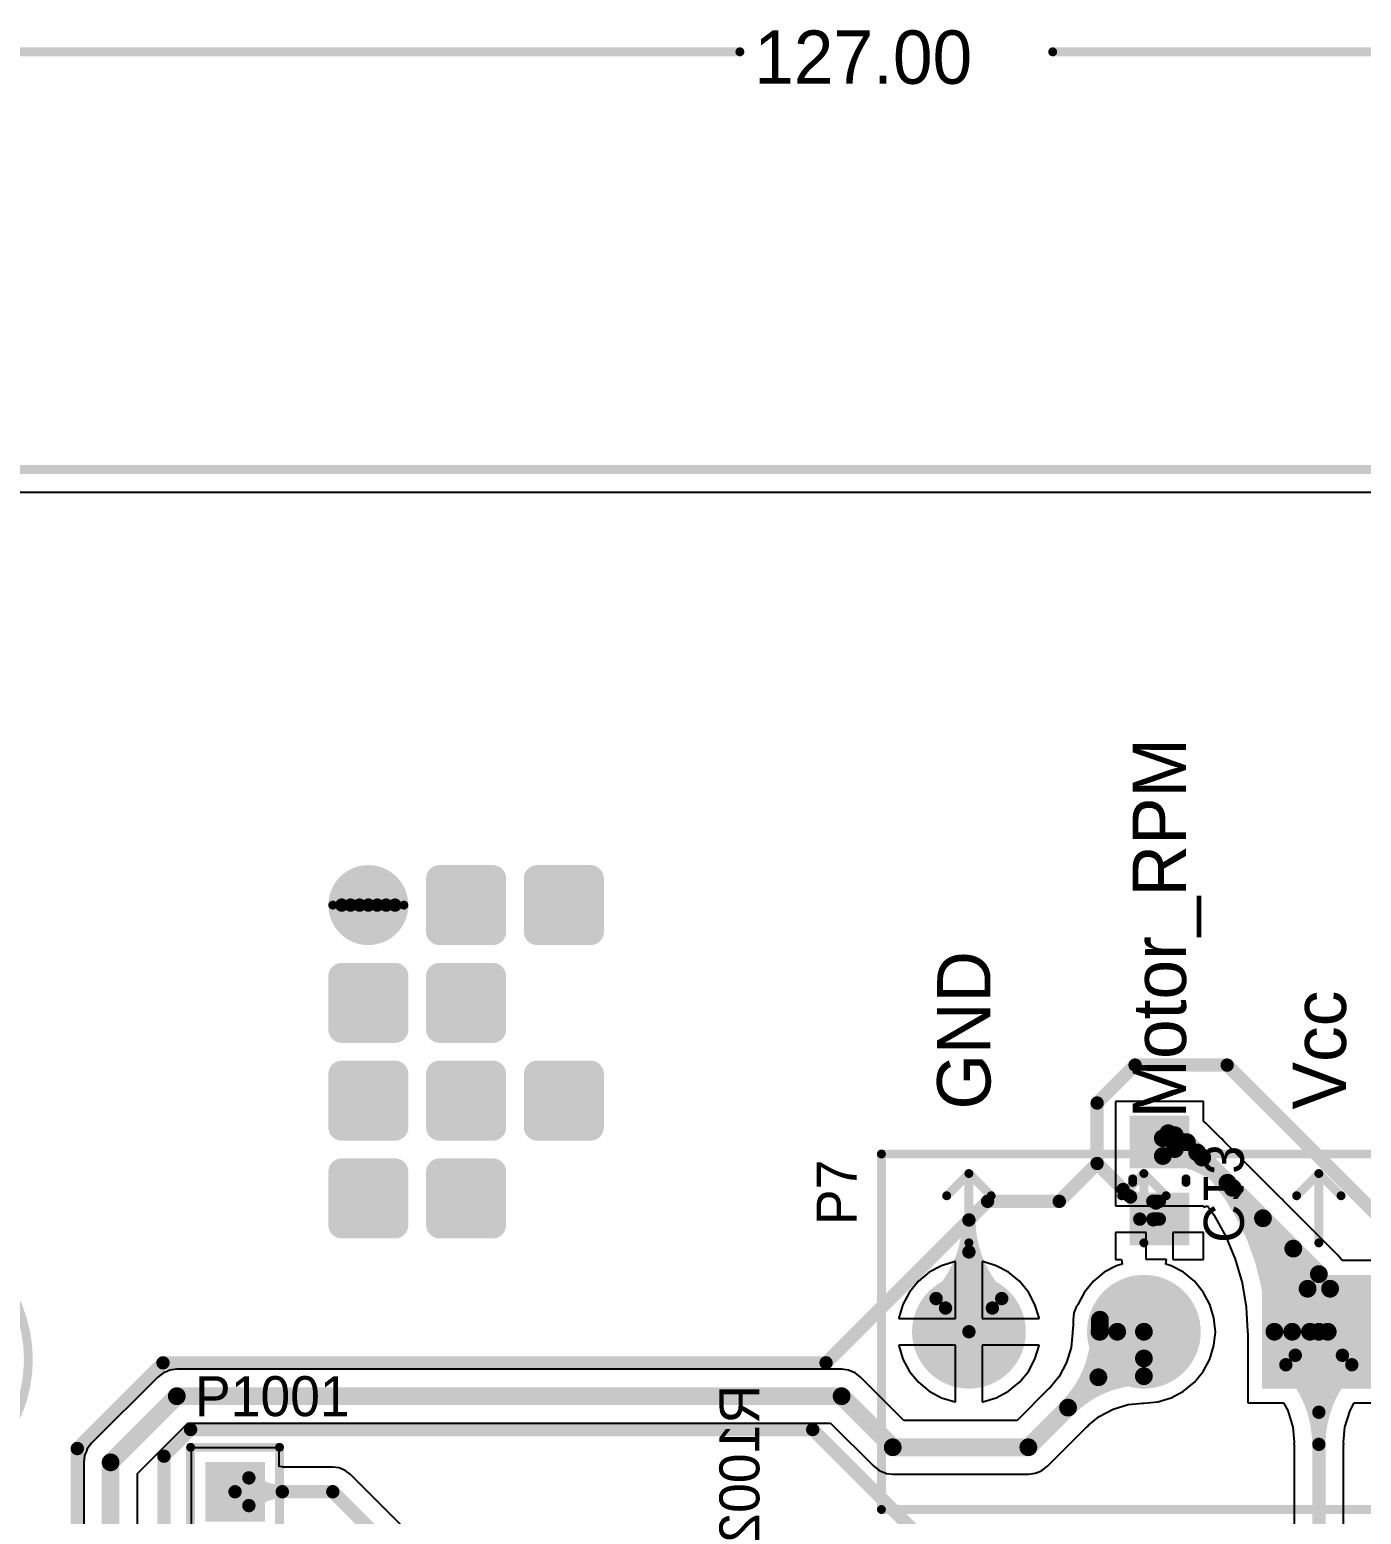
# Model space of a CAD drawing. Extents: x 41 to 201, y 4 to 127.
# Drawn here: x 94.21 to 132.26, y 84.44 to 126.87 of the extents above; entities that cross this region are included whole.
import ezdxf

# ---------------------------------------------------------------- set-up
doc = ezdxf.new("R2010")
doc.units = 0
doc.layers.get('0').update_dxf_attribs({"linetype": 'CONTINUOUS'})
for name, color, linetype in [('BOTTOMLAYER', 5, 'CONTINUOUS'), ('BOTTOMOVERLAY', 54, 'CONTINUOUS'), ('BOTTOMPASTE', 16, 'CONTINUOUS'), ('BOTTOMSOLDER', 6, 'CONTINUOUS'), ('MULTILAYER', 9, 'CONTINUOUS'), ('TOPLAYER', 1, 'CONTINUOUS'), ('TOPOVERLAY', 2, 'CONTINUOUS'), ('TOPSOLDER', 216, 'CONTINUOUS')]:
    doc.layers.add(name, color=color, linetype=linetype)

# ---------------------------------------------------------------- blocks, each defined once
blk = doc.blocks.new('CP3_5___8_0___5')
at = {"layer": 'BOTTOMLAYER', "const_width": 0.762}
blk.add_lwpolyline([(-3.881, 0, 1), (-3.119, 0, 1)], format="xyb", close=True, dxfattribs=at)
at = {"layer": 'BOTTOMLAYER'}
blk.add_solid([(0.762, 0.762), (-0.762, 0.762), (0.762, -0.762), (-0.762, -0.762)], dxfattribs=at)
at = {"layer": 'BOTTOMSOLDER', "const_width": 0.864}
blk.add_lwpolyline([(-3.932, 0, 1), (-3.068, 0, 1)], format="xyb", close=True, dxfattribs=at)
at = {"layer": 'BOTTOMSOLDER'}
blk.add_solid([(0.864, 0.864), (-0.864, 0.864), (0.864, -0.864), (-0.864, -0.864)], dxfattribs=at)
at = {"layer": 'MULTILAYER', "const_width": 0.762}
blk.add_lwpolyline([(-3.881, 0, 1), (-3.119, 0, 1)], format="xyb", close=True, dxfattribs=at)
at = {"layer": 'MULTILAYER'}
blk.add_solid([(0.762, 0.762), (-0.762, 0.762), (0.762, -0.762), (-0.762, -0.762)], dxfattribs=at)
at = {"layer": 'TOPLAYER', "const_width": 0.762}
blk.add_lwpolyline([(-3.881, 0, 1), (-3.119, 0, 1)], format="xyb", close=True, dxfattribs=at)
at = {"layer": 'TOPLAYER'}
blk.add_solid([(0.762, 0.762), (-0.762, 0.762), (0.762, -0.762), (-0.762, -0.762)], dxfattribs=at)
at = {"layer": 'TOPOVERLAY'}
for p, q in [((-4.953, 2.286), (-5.334, 1.905)), ((-4.953, -2.286), (-4.953, 2.286)), ((-5.334, 1.905), (-5.334, 1.651)), ((-5.334, 1.651), (-5.588, 1.397)), ((-5.588, 1.397), (-5.588, 0.889)), ((-5.588, 0.889), (-5.715, 0.762)), ((-5.715, 0.762), (-5.715, -0.635)), ((-5.715, -0.635), (-5.588, -0.762)), ((-5.588, -0.762), (-5.588, -1.143)), ((-5.588, -1.143), (-5.461, -1.27)), ((-5.461, -1.27), (-5.461, -1.524)), ((-5.461, -1.524), (-5.334, -1.651)), ((-5.334, -1.651), (-5.334, -1.778)), ((-5.334, -1.778), (-5.207, -1.905)), ((-5.207, -1.905), (-5.207, -2.032)), ((-5.207, -2.032), (-4.953, -2.286))]:
    blk.add_line(p, q, dxfattribs=at)
for points, const_width in [([(2.25, 0, 1), (-5.75, 0, 1)], 0.254), ([(-4.988, 2.413, 1), (-4.861, 2.413, 1)], 0.127), ([(-5.813, 0, 1), (-5.686, 0, 1)], 0.127), ([(2.187, 0, 1), (2.314, 0, 1)], 0.127), ([(-4.988, -2.413, 1), (-4.861, -2.413, 1)], 0.127)]:
    blk.add_lwpolyline(points, format="xyb", close=True, dxfattribs=dict(at, const_width=const_width))
at = {"layer": 'TOPOVERLAY', "const_width": 0.254}
blk.add_lwpolyline([(-4.925, 2.413), (-4.925, -2.413)], dxfattribs=at)
at = {"layer": 'TOPSOLDER', "const_width": 0.864}
blk.add_lwpolyline([(-3.932, 0, 1), (-3.068, 0, 1)], format="xyb", close=True, dxfattribs=at)
at = {"layer": 'TOPSOLDER'}
blk.add_solid([(0.864, 0.864), (-0.864, 0.864), (0.864, -0.864), (-0.864, -0.864)], dxfattribs=at)
at = {"layer": 'TOPOVERLAY'}
for s, p in [('+', (0.508, -1.016)), ('-', (-3.048, -1.016))]:
    blk.add_text(s, height=1.5, rotation=180, dxfattribs=at).set_placement(p)
blk = doc.blocks.new('HDR1X5_9')
at = {"layer": 'BOTTOMLAYER', "const_width": 0.75}
for points in [[(2.165, 0, 1), (2.915, 0, 1)], [(4.705, 0, 1), (5.455, 0, 1)], [(7.245, 0, 1), (7.995, 0, 1)], [(9.785, 0, 1), (10.535, 0, 1)]]:
    blk.add_lwpolyline(points, format="xyb", close=True, dxfattribs=at)
at = {"layer": 'BOTTOMLAYER'}
blk.add_solid([(-0.75, -0.75), (0.75, -0.75), (-0.75, 0.75), (0.75, 0.75)], dxfattribs=at)
at = {"layer": 'BOTTOMSOLDER', "const_width": 0.852}
for points in [[(2.114, 0, 1), (2.966, 0, 1)], [(4.654, 0, 1), (5.506, 0, 1)], [(7.194, 0, 1), (8.046, 0, 1)], [(9.734, 0, 1), (10.586, 0, 1)]]:
    blk.add_lwpolyline(points, format="xyb", close=True, dxfattribs=at)
at = {"layer": 'BOTTOMSOLDER'}
blk.add_solid([(-0.852, -0.852), (0.852, -0.852), (-0.852, 0.852), (0.852, 0.852)], dxfattribs=at)
at = {"layer": 'MULTILAYER', "const_width": 0.75}
for points in [[(2.165, 0, 1), (2.915, 0, 1)], [(4.705, 0, 1), (5.455, 0, 1)], [(7.245, 0, 1), (7.995, 0, 1)], [(9.785, 0, 1), (10.535, 0, 1)]]:
    blk.add_lwpolyline(points, format="xyb", close=True, dxfattribs=at)
at = {"layer": 'MULTILAYER'}
blk.add_solid([(-0.75, -0.75), (0.75, -0.75), (-0.75, 0.75), (0.75, 0.75)], dxfattribs=at)
at = {"layer": 'TOPLAYER', "const_width": 0.75}
for points in [[(2.165, 0, 1), (2.915, 0, 1)], [(4.705, 0, 1), (5.455, 0, 1)], [(7.245, 0, 1), (7.995, 0, 1)], [(9.785, 0, 1), (10.535, 0, 1)]]:
    blk.add_lwpolyline(points, format="xyb", close=True, dxfattribs=at)
at = {"layer": 'TOPLAYER'}
blk.add_solid([(-0.75, -0.75), (0.75, -0.75), (-0.75, 0.75), (0.75, 0.75)], dxfattribs=at)
at = {"layer": 'TOPOVERLAY', "const_width": 0.254}
for points in [[(11.43, 1.27), (-1.27, 1.27)], [(-1.27, -1.27), (-1.27, 1.27)], [(1.27, -1.27), (1.27, 1.27)], [(11.43, -1.27), (11.43, 1.27)], [(11.43, -1.27), (-1.27, -1.27)]]:
    blk.add_lwpolyline(points, dxfattribs=at)
at = {"layer": 'TOPOVERLAY', "const_width": 0.127}
for points in [[(-1.333, 1.27, 1), (-1.206, 1.27, 1)], [(-1.333, 1.27, 1), (-1.206, 1.27, 1)], [(1.206, 1.27, 1), (1.333, 1.27, 1)], [(11.367, 1.27, 1), (11.493, 1.27, 1)], [(11.367, 1.27, 1), (11.493, 1.27, 1)], [(-1.333, -1.27, 1), (-1.206, -1.27, 1)], [(-1.333, -1.27, 1), (-1.206, -1.27, 1)], [(1.206, -1.27, 1), (1.333, -1.27, 1)], [(11.367, -1.27, 1), (11.493, -1.27, 1)], [(11.367, -1.27, 1), (11.493, -1.27, 1)]]:
    blk.add_lwpolyline(points, format="xyb", close=True, dxfattribs=at)
at = {"layer": 'TOPSOLDER', "const_width": 0.852}
for points in [[(2.114, 0, 1), (2.966, 0, 1)], [(4.654, 0, 1), (5.506, 0, 1)], [(7.194, 0, 1), (8.046, 0, 1)], [(9.734, 0, 1), (10.586, 0, 1)]]:
    blk.add_lwpolyline(points, format="xyb", close=True, dxfattribs=at)
at = {"layer": 'TOPSOLDER'}
blk.add_solid([(-0.852, -0.852), (0.852, -0.852), (-0.852, 0.852), (0.852, 0.852)], dxfattribs=at)
blk = doc.blocks.new('0805C_B_43')
at = {"layer": 'BOTTOMLAYER'}
for points in [[(-0.45, -0.75), (-0.45, 0.75), (-1.75, -0.75), (-1.75, 0.75)], [(1.75, -0.75), (1.75, 0.75), (0.45, -0.75), (0.45, 0.75)]]:
    blk.add_solid(points, dxfattribs=at)
at = {"layer": 'BOTTOMOVERLAY', "const_width": 0.254}
for points in [[(-0.051, 0.762), (0.051, 0.762)], [(-0.051, -0.762), (0.051, -0.762)]]:
    blk.add_lwpolyline(points, dxfattribs=at)
at = {"layer": 'BOTTOMOVERLAY', "const_width": 0.127}
for points in [[(-0.114, 0.762, 1), (0.013, 0.762, 1)], [(-0.013, 0.762, 1), (0.114, 0.762, 1)], [(-0.114, -0.762, 1), (0.013, -0.762, 1)], [(-0.013, -0.762, 1), (0.114, -0.762, 1)]]:
    blk.add_lwpolyline(points, format="xyb", close=True, dxfattribs=at)
at = {"layer": 'BOTTOMPASTE'}
for points in [[(-0.45, -0.75), (-0.45, 0.75), (-1.75, -0.75), (-1.75, 0.75)], [(1.75, -0.75), (1.75, 0.75), (0.45, -0.75), (0.45, 0.75)]]:
    blk.add_solid(points, dxfattribs=at)
at = {"layer": 'BOTTOMSOLDER'}
for points in [[(-0.348, -0.852), (-0.348, 0.852), (-1.852, -0.852), (-1.852, 0.852)], [(1.852, -0.852), (1.852, 0.852), (0.348, -0.852), (0.348, 0.852)]]:
    blk.add_solid(points, dxfattribs=at)
blk = doc.blocks.new('KRE_3_67')
at = {"layer": 'BOTTOMLAYER', "const_width": 1.524}
for points in [[(4.238, 0, 1), (5.762, 0, 1)], [(9.238, 0, 1), (10.762, 0, 1)]]:
    blk.add_lwpolyline(points, format="xyb", close=True, dxfattribs=at)
at = {"layer": 'BOTTOMLAYER'}
blk.add_solid([(-1.524, -1.524), (1.524, -1.524), (-1.524, 1.524), (1.524, 1.524)], dxfattribs=at)
at = {"layer": 'BOTTOMSOLDER', "const_width": 1.626}
for points in [[(4.187, 0, 1), (5.813, 0, 1)], [(9.187, 0, 1), (10.813, 0, 1)]]:
    blk.add_lwpolyline(points, format="xyb", close=True, dxfattribs=at)
at = {"layer": 'BOTTOMSOLDER'}
blk.add_solid([(-1.626, -1.626), (1.626, -1.626), (-1.626, 1.626), (1.626, 1.626)], dxfattribs=at)
at = {"layer": 'MULTILAYER', "const_width": 1.524}
for points in [[(4.238, 0, 1), (5.762, 0, 1)], [(9.238, 0, 1), (10.762, 0, 1)]]:
    blk.add_lwpolyline(points, format="xyb", close=True, dxfattribs=at)
at = {"layer": 'MULTILAYER'}
blk.add_solid([(-1.524, -1.524), (1.524, -1.524), (-1.524, 1.524), (1.524, 1.524)], dxfattribs=at)
at = {"layer": 'TOPLAYER', "const_width": 1.524}
for points in [[(4.238, 0, 1), (5.762, 0, 1)], [(9.238, 0, 1), (10.762, 0, 1)]]:
    blk.add_lwpolyline(points, format="xyb", close=True, dxfattribs=at)
at = {"layer": 'TOPLAYER'}
blk.add_solid([(-1.524, -1.524), (1.524, -1.524), (-1.524, 1.524), (1.524, 1.524)], dxfattribs=at)
at = {"layer": 'TOPOVERLAY', "const_width": 0.254}
for points in [[(-2.54, 5.08), (-2.54, -5.08)], [(12.5, 5.08), (-2.54, 5.08)], [(12.5, 5.08), (12.5, -5.08)], [(0, -2.54), (0, -4.521)], [(5, -2.54), (5, -4.521)], [(10, -2.54), (10, -4.521)], [(0, -4.521), (-0.635, -3.886)], [(0.635, -3.886), (0, -4.521)], [(5, -4.521), (4.365, -3.886)], [(5.635, -3.886), (5, -4.521)], [(10, -4.521), (9.365, -3.886)], [(10.635, -3.886), (10, -4.521)], [(12.5, -5.08), (-2.54, -5.08)]]:
    blk.add_lwpolyline(points, dxfattribs=at)
at = {"layer": 'TOPOVERLAY', "const_width": 0.127}
for points in [[(-2.603, 5.08, 1), (-2.477, 5.08, 1)], [(-2.603, 5.08, 1), (-2.477, 5.08, 1)], [(12.437, 5.08, 1), (12.564, 5.08, 1)], [(12.437, 5.08, 1), (12.564, 5.08, 1)], [(-0.064, -2.54, 1), (0.064, -2.54, 1)], [(4.937, -2.54, 1), (5.064, -2.54, 1)], [(9.937, -2.54, 1), (10.064, -2.54, 1)], [(-0.699, -3.886, 1), (-0.572, -3.886, 1)], [(0.572, -3.886, 1), (0.699, -3.886, 1)], [(4.302, -3.886, 1), (4.429, -3.886, 1)], [(5.572, -3.886, 1), (5.699, -3.886, 1)], [(9.302, -3.886, 1), (9.429, -3.886, 1)], [(10.572, -3.886, 1), (10.699, -3.886, 1)], [(-0.064, -4.521, 1), (0.064, -4.521, 1)], [(-0.064, -4.521, 1), (0.064, -4.521, 1)], [(-0.064, -4.521, 1), (0.064, -4.521, 1)], [(4.937, -4.521, 1), (5.064, -4.521, 1)], [(4.937, -4.521, 1), (5.064, -4.521, 1)], [(4.937, -4.521, 1), (5.064, -4.521, 1)], [(9.937, -4.521, 1), (10.064, -4.521, 1)], [(9.937, -4.521, 1), (10.064, -4.521, 1)], [(9.937, -4.521, 1), (10.064, -4.521, 1)], [(-2.603, -5.08, 1), (-2.477, -5.08, 1)], [(-2.603, -5.08, 1), (-2.477, -5.08, 1)], [(12.437, -5.08, 1), (12.564, -5.08, 1)], [(12.437, -5.08, 1), (12.564, -5.08, 1)]]:
    blk.add_lwpolyline(points, format="xyb", close=True, dxfattribs=at)
at = {"layer": 'TOPSOLDER', "const_width": 1.626}
for points in [[(4.187, 0, 1), (5.813, 0, 1)], [(9.187, 0, 1), (10.813, 0, 1)]]:
    blk.add_lwpolyline(points, format="xyb", close=True, dxfattribs=at)
at = {"layer": 'TOPSOLDER'}
blk.add_solid([(-1.626, -1.626), (1.626, -1.626), (-1.626, 1.626), (1.626, 1.626)], dxfattribs=at)
blk = doc.blocks.new('IFSC_SILK_72')
at = {"layer": 'TOPOVERLAY'}
for points, const_width in [([(1.016, 0, 1), (-1.016, 0, 1)], 0.254), ([(0.762, 0, 1), (-0.762, 0, 1)], 0.381), ([(1.8415, 0.762, 1), (2.2225, 0.762, 1)], 0.381), ([(1.8415, 0.762, 1), (2.2225, 0.762, 1)], 0.381), ([(3.3655, 0.762, 1), (3.7465, 0.762, 1)], 0.381), ([(3.3655, 0.762, 1), (3.7465, 0.762, 1)], 0.381), ([(4.6355, 0.762, 1), (5.0165, 0.762, 1)], 0.381), ([(4.6355, 0.762, 1), (5.0165, 0.762, 1)], 0.381), ([(6.1595, 0.762, 1), (6.5405, 0.762, 1)], 0.381), ([(6.1595, 0.762, 1), (6.5405, 0.762, 1)], 0.381), ([(0.508, 0, 1), (-0.508, 0, 1)], 0.381), ([(0.254, 0, 1), (-0.254, 0, 1)], 0.381), ([(1.8415, 0.254, 1), (2.2225, 0.254, 1)], 0.381), ([(3.3655, 0.254, 1), (3.7465, 0.254, 1)], 0.381), ([(4.6355, 0.254, 1), (5.0165, 0.254, 1)], 0.381), ([(6.1595, 0.254, 1), (6.5405, 0.254, 1)], 0.381), ([(-1.0795, 0, 1), (-0.9525, 0, 1)], 0.127), ([(-0.85725, 0, 1), (-0.66675, 0, 1)], 0.1905), ([(-0.60325, 0, 1), (-0.41275, 0, 1)], 0.1905), ([(0, 0, 1), (-0.254, 0, 1)], 0.381), ([(-0.34925, 0, 1), (-0.15875, 0, 1)], 0.1905), ([(-0.34925, 0, 1), (-0.15875, 0, 1)], 0.1905), ([(-0.09525, 0, 1), (0.09525, 0, 1)], 0.1905), ([(0.15875, 0, 1), (0.34925, 0, 1)], 0.1905), ([(0.41275, 0, 1), (0.60325, 0, 1)], 0.1905), ([(0.66675, 0, 1), (0.85725, 0, 1)], 0.1905), ([(0.9525, 0, 1), (1.0795, 0, 1)], 0.127), ([(1.8415, -0.254, 1), (2.2225, -0.254, 1)], 0.381), ([(3.3655, -0.254, 1), (3.7465, -0.254, 1)], 0.381), ([(4.6355, -0.254, 1), (5.0165, -0.254, 1)], 0.381), ([(6.1595, -0.254, 1), (6.5405, -0.254, 1)], 0.381), ([(1.8415, -0.762, 1), (2.2225, -0.762, 1)], 0.381), ([(1.8415, -0.762, 1), (2.2225, -0.762, 1)], 0.381), ([(3.3655, -0.762, 1), (3.7465, -0.762, 1)], 0.381), ([(3.3655, -0.762, 1), (3.7465, -0.762, 1)], 0.381), ([(4.6355, -0.762, 1), (5.0165, -0.762, 1)], 0.381), ([(4.6355, -0.762, 1), (5.0165, -0.762, 1)], 0.381), ([(6.1595, -0.762, 1), (6.5405, -0.762, 1)], 0.381), ([(6.1595, -0.762, 1), (6.5405, -0.762, 1)], 0.381), ([(-0.9525, -2.032, 1), (-0.5715, -2.032, 1)], 0.381), ([(-0.9525, -2.032, 1), (-0.5715, -2.032, 1)], 0.381), ([(0.5715, -2.032, 1), (0.9525, -2.032, 1)], 0.381), ([(0.5715, -2.032, 1), (0.9525, -2.032, 1)], 0.381), ([(1.8415, -2.032, 1), (2.2225, -2.032, 1)], 0.381), ([(1.8415, -2.032, 1), (2.2225, -2.032, 1)], 0.381), ([(3.3655, -2.032, 1), (3.7465, -2.032, 1)], 0.381), ([(3.3655, -2.032, 1), (3.7465, -2.032, 1)], 0.381), ([(-0.9525, -2.54, 1), (-0.5715, -2.54, 1)], 0.381), ([(0.5715, -2.54, 1), (0.9525, -2.54, 1)], 0.381), ([(1.8415, -2.54, 1), (2.2225, -2.54, 1)], 0.381), ([(3.3655, -2.54, 1), (3.7465, -2.54, 1)], 0.381), ([(-0.9525, -3.048, 1), (-0.5715, -3.048, 1)], 0.381), ([(0.5715, -3.048, 1), (0.9525, -3.048, 1)], 0.381), ([(1.8415, -3.048, 1), (2.2225, -3.048, 1)], 0.381), ([(3.3655, -3.048, 1), (3.7465, -3.048, 1)], 0.381), ([(-0.9525, -3.556, 1), (-0.5715, -3.556, 1)], 0.381), ([(-0.9525, -3.556, 1), (-0.5715, -3.556, 1)], 0.381), ([(0.5715, -3.556, 1), (0.9525, -3.556, 1)], 0.381), ([(0.5715, -3.556, 1), (0.9525, -3.556, 1)], 0.381), ([(1.8415, -3.556, 1), (2.2225, -3.556, 1)], 0.381), ([(1.8415, -3.556, 1), (2.2225, -3.556, 1)], 0.381), ([(3.3655, -3.556, 1), (3.7465, -3.556, 1)], 0.381), ([(3.3655, -3.556, 1), (3.7465, -3.556, 1)], 0.381), ([(-0.9525, -4.826, 1), (-0.5715, -4.826, 1)], 0.381), ([(-0.9525, -4.826, 1), (-0.5715, -4.826, 1)], 0.381), ([(0.5715, -4.826, 1), (0.9525, -4.826, 1)], 0.381), ([(0.5715, -4.826, 1), (0.9525, -4.826, 1)], 0.381), ([(1.8415, -4.826, 1), (2.2225, -4.826, 1)], 0.381), ([(1.8415, -4.826, 1), (2.2225, -4.826, 1)], 0.381), ([(3.3655, -4.826, 1), (3.7465, -4.826, 1)], 0.381), ([(3.3655, -4.826, 1), (3.7465, -4.826, 1)], 0.381), ([(4.6355, -4.826, 1), (5.0165, -4.826, 1)], 0.381), ([(4.6355, -4.826, 1), (5.0165, -4.826, 1)], 0.381), ([(6.1595, -4.826, 1), (6.5405, -4.826, 1)], 0.381), ([(6.1595, -4.826, 1), (6.5405, -4.826, 1)], 0.381), ([(-0.9525, -5.334, 1), (-0.5715, -5.334, 1)], 0.381), ([(0.5715, -5.334, 1), (0.9525, -5.334, 1)], 0.381), ([(1.8415, -5.334, 1), (2.2225, -5.334, 1)], 0.381), ([(3.3655, -5.334, 1), (3.7465, -5.334, 1)], 0.381), ([(4.6355, -5.334, 1), (5.0165, -5.334, 1)], 0.381), ([(6.1595, -5.334, 1), (6.5405, -5.334, 1)], 0.381), ([(-0.9525, -5.842, 1), (-0.5715, -5.842, 1)], 0.381), ([(0.5715, -5.842, 1), (0.9525, -5.842, 1)], 0.381), ([(1.8415, -5.842, 1), (2.2225, -5.842, 1)], 0.381), ([(3.3655, -5.842, 1), (3.7465, -5.842, 1)], 0.381), ([(4.6355, -5.842, 1), (5.0165, -5.842, 1)], 0.381), ([(6.1595, -5.842, 1), (6.5405, -5.842, 1)], 0.381), ([(-0.9525, -6.35, 1), (-0.5715, -6.35, 1)], 0.381), ([(-0.9525, -6.35, 1), (-0.5715, -6.35, 1)], 0.381), ([(0.5715, -6.35, 1), (0.9525, -6.35, 1)], 0.381), ([(0.5715, -6.35, 1), (0.9525, -6.35, 1)], 0.381), ([(1.8415, -6.35, 1), (2.2225, -6.35, 1)], 0.381), ([(1.8415, -6.35, 1), (2.2225, -6.35, 1)], 0.381), ([(3.3655, -6.35, 1), (3.7465, -6.35, 1)], 0.381), ([(3.3655, -6.35, 1), (3.7465, -6.35, 1)], 0.381), ([(4.6355, -6.35, 1), (5.0165, -6.35, 1)], 0.381), ([(4.6355, -6.35, 1), (5.0165, -6.35, 1)], 0.381), ([(6.1595, -6.35, 1), (6.5405, -6.35, 1)], 0.381), ([(6.1595, -6.35, 1), (6.5405, -6.35, 1)], 0.381), ([(-0.9525, -7.62, 1), (-0.5715, -7.62, 1)], 0.381), ([(-0.9525, -7.62, 1), (-0.5715, -7.62, 1)], 0.381), ([(0.5715, -7.62, 1), (0.9525, -7.62, 1)], 0.381), ([(0.5715, -7.62, 1), (0.9525, -7.62, 1)], 0.381), ([(1.8415, -7.62, 1), (2.2225, -7.62, 1)], 0.381), ([(1.8415, -7.62, 1), (2.2225, -7.62, 1)], 0.381), ([(3.3655, -7.62, 1), (3.7465, -7.62, 1)], 0.381), ([(3.3655, -7.62, 1), (3.7465, -7.62, 1)], 0.381), ([(-0.9525, -8.128, 1), (-0.5715, -8.128, 1)], 0.381), ([(0.5715, -8.128, 1), (0.9525, -8.128, 1)], 0.381), ([(1.8415, -8.128, 1), (2.2225, -8.128, 1)], 0.381), ([(3.3655, -8.128, 1), (3.7465, -8.128, 1)], 0.381), ([(-0.9525, -8.636, 1), (-0.5715, -8.636, 1)], 0.381), ([(0.5715, -8.636, 1), (0.9525, -8.636, 1)], 0.381), ([(1.8415, -8.636, 1), (2.2225, -8.636, 1)], 0.381), ([(3.3655, -8.636, 1), (3.7465, -8.636, 1)], 0.381), ([(-0.9525, -9.144, 1), (-0.5715, -9.144, 1)], 0.381), ([(-0.9525, -9.144, 1), (-0.5715, -9.144, 1)], 0.381), ([(0.5715, -9.144, 1), (0.9525, -9.144, 1)], 0.381), ([(0.5715, -9.144, 1), (0.9525, -9.144, 1)], 0.381), ([(1.8415, -9.144, 1), (2.2225, -9.144, 1)], 0.381), ([(1.8415, -9.144, 1), (2.2225, -9.144, 1)], 0.381), ([(3.3655, -9.144, 1), (3.7465, -9.144, 1)], 0.381), ([(3.3655, -9.144, 1), (3.7465, -9.144, 1)], 0.381)]:
    blk.add_lwpolyline(points, format="xyb", close=True, dxfattribs=dict(at, const_width=const_width))
at = {"layer": 'TOPOVERLAY', "const_width": 0.762}
for points in [[(2.032, 0.762), (3.556, 0.762)], [(2.032, -0.762), (2.032, 0.762)], [(3.556, -0.762), (3.556, 0.762)], [(4.826, 0.762), (6.35, 0.762)], [(4.826, -0.762), (4.826, 0.762)], [(6.35, -0.762), (6.35, 0.762)], [(2.032, 0.254), (3.556, 0.254)], [(4.826, 0.254), (6.35, 0.254)], [(2.032, -0.254), (3.556, -0.254)], [(4.826, -0.254), (6.35, -0.254)], [(2.032, -0.762), (3.556, -0.762)], [(4.826, -0.762), (6.35, -0.762)], [(-0.762, -3.556), (-0.762, -2.032)], [(-0.762, -2.032), (0.762, -2.032)], [(0.762, -3.556), (0.762, -2.032)], [(2.032, -2.032), (3.556, -2.032)], [(2.032, -3.556), (2.032, -2.032)], [(3.556, -3.556), (3.556, -2.032)], [(-0.762, -2.54), (0.762, -2.54)], [(2.032, -2.54), (3.556, -2.54)], [(-0.762, -3.048), (0.762, -3.048)], [(2.032, -3.048), (3.556, -3.048)], [(-0.762, -3.556), (0.762, -3.556)], [(2.032, -3.556), (3.556, -3.556)], [(-0.762, -4.826), (0.762, -4.826)], [(-0.762, -6.35), (-0.762, -4.826)], [(0.762, -6.35), (0.762, -4.826)], [(2.032, -4.826), (3.556, -4.826)], [(2.032, -6.35), (2.032, -4.826)], [(3.556, -6.35), (3.556, -4.826)], [(4.826, -4.826), (6.35, -4.826)], [(4.826, -6.35), (4.826, -4.826)], [(6.35, -6.35), (6.35, -4.826)], [(-0.762, -5.334), (0.762, -5.334)], [(2.032, -5.334), (3.556, -5.334)], [(4.826, -5.334), (6.35, -5.334)], [(-0.762, -5.842), (0.762, -5.842)], [(2.032, -5.842), (3.556, -5.842)], [(4.826, -5.842), (6.35, -5.842)], [(-0.762, -6.35), (0.762, -6.35)], [(2.032, -6.35), (3.556, -6.35)], [(4.826, -6.35), (6.35, -6.35)], [(-0.762, -7.62), (0.762, -7.62)], [(-0.762, -9.144), (-0.762, -7.62)], [(0.762, -9.144), (0.762, -7.62)], [(2.032, -7.62), (3.556, -7.62)], [(2.032, -9.144), (2.032, -7.62)], [(3.556, -9.144), (3.556, -7.62)], [(-0.762, -8.128), (0.762, -8.128)], [(2.032, -8.128), (3.556, -8.128)], [(-0.762, -8.636), (0.762, -8.636)], [(2.032, -8.636), (3.556, -8.636)], [(-0.762, -9.144), (0.762, -9.144)], [(2.032, -9.144), (3.556, -9.144)]]:
    blk.add_lwpolyline(points, dxfattribs=at)

msp = doc.modelspace()

# ---------------------------------------------------------------- linework, layer by layer
at = {"layer": 'BOTTOMLAYER'}
for p, q in [((48.907, 113.653), (189.853, 113.653)), ((127.75, 96.238), (125.234, 96.238)), ((125.234, 96.238), (125.234, 93.922)), ((127.75, 95.678), (127.75, 96.238)), ((127.821, 95.623), (127.75, 95.678)), ((128.087, 95.357), (127.821, 95.623)), ((128.117, 95.333), (128.087, 95.357)), ((128.115, 95.33), (128.117, 95.333)), ((128.262, 95.183), (128.115, 95.33)), ((128.115, 95.33), (128.115, 95.33)), ((128.264, 95.185), (128.262, 95.183)), ((128.265, 95.186), (128.264, 95.185)), ((128.266, 95.187), (128.265, 95.186)), ((128.275, 95.176), (128.266, 95.187)), ((128.266, 95.187), (128.266, 95.187)), ((128.266, 95.187), (128.266, 95.187)), ((128.266, 95.187), (128.266, 95.187)), ((128.266, 95.187), (128.266, 95.187)), ((128.266, 95.187), (128.266, 95.187)), ((128.266, 95.187), (128.266, 95.187)), ((128.266, 95.187), (128.266, 95.187)), ((128.334, 95.111), (128.275, 95.176)), ((128.947, 94.497), (128.334, 95.111)), ((128.334, 95.111), (128.334, 95.111)), ((128.334, 95.111), (128.334, 95.111)), ((128.334, 95.111), (128.334, 95.111)), ((128.334, 95.111), (128.334, 95.111)), ((128.334, 95.111), (128.334, 95.111)), ((128.985, 94.465), (128.947, 94.497)), ((128.982, 94.463), (128.985, 94.465)), ((129.129, 94.316), (128.982, 94.463)), ((129.131, 94.317), (129.129, 94.316)), ((129.132, 94.318), (129.131, 94.317)), ((129.131, 94.317), (129.131, 94.317)), ((129.139, 94.311), (129.132, 94.318)), ((129.132, 94.318), (129.132, 94.318)), ((129.132, 94.318), (129.132, 94.318)), ((129.132, 94.318), (129.132, 94.318)), ((129.132, 94.318), (129.132, 94.318)), ((129.177, 94.268), (129.139, 94.311)), ((129.996, 93.448), (129.177, 94.268)), ((129.177, 94.268), (129.177, 94.268)), ((129.177, 94.268), (129.177, 94.268)), ((129.177, 94.268), (129.177, 94.268)), ((129.177, 94.268), (129.177, 94.268)), ((129.177, 94.268), (129.177, 94.268)), ((125.234, 93.922), (125.234, 93.261)), ((130, 93.452), (129.996, 93.448)), ((129.996, 93.448), (129.996, 93.448)), ((130.039, 93.407), (130, 93.452)), ((130, 93.452), (130, 93.452)), ((130, 93.452), (130, 93.452)), ((130.049, 93.395), (130.039, 93.407)), ((130.863, 92.581), (130.049, 93.395)), ((125.234, 93.261), (127.75, 93.261)), ((127.75, 93.261), (127.75, 93.219)), ((127.75, 93.219), (127.871, 93.257)), ((127.871, 93.257), (128.053, 93)), ((128.053, 93), (128.394, 92.384)), ((126.111, 92.499), (125.234, 92.499)), ((125.234, 92.499), (125.234, 91.722)), ((126.111, 91.722), (126.111, 92.499)), ((127.75, 92.499), (126.873, 92.499)), ((126.873, 92.499), (126.873, 91.722)), ((127.75, 91.722), (127.75, 92.499)), ((130.865, 92.583), (130.863, 92.581)), ((130.863, 92.581), (130.863, 92.581)), ((130.88, 92.566), (130.865, 92.583)), ((130.865, 92.583), (130.865, 92.583)), ((130.886, 92.558), (130.88, 92.566)), ((130.888, 92.557), (130.886, 92.558)), ((131.593, 91.851), (130.888, 92.557)), ((128.394, 92.384), (128.663, 91.734)), ((120.652, 91.665), (120.269, 91.548)), ((120.669, 91.666), (120.652, 91.665)), ((120.669, 90.043), (120.669, 91.666)), ((121.448, 91.665), (121.431, 91.666)), ((121.431, 91.666), (121.431, 90.043)), ((121.831, 91.548), (121.448, 91.665)), ((125.234, 91.722), (125.408, 91.722)), ((125.408, 91.722), (125.427, 91.596)), ((126.692, 91.722), (126.111, 91.722)), ((126.673, 91.596), (126.692, 91.722)), ((126.873, 91.722), (127.75, 91.722)), ((128.663, 91.734), (128.858, 91.058)), ((131.714, 91.694), (131.593, 91.851)), ((131.593, 91.851), (131.593, 91.851)), ((133.082, 91.694), (131.714, 91.694)), ((119.916, 91.36), (119.606, 91.106)), ((120.269, 91.548), (119.916, 91.36)), ((122.184, 91.36), (121.831, 91.548)), ((122.494, 91.106), (122.184, 91.36)), ((124.916, 91.36), (124.606, 91.106)), ((125.269, 91.548), (124.916, 91.36)), ((125.427, 91.596), (125.269, 91.548)), ((126.831, 91.548), (126.673, 91.596)), ((127.184, 91.36), (126.831, 91.548)), ((127.494, 91.106), (127.184, 91.36)), ((119.352, 90.796), (119.164, 90.443)), ((119.606, 91.106), (119.352, 90.796)), ((122.748, 90.796), (122.494, 91.106)), ((122.936, 90.443), (122.748, 90.796)), ((124.352, 90.796), (124.164, 90.443)), ((124.606, 91.106), (124.352, 90.796)), ((127.748, 90.796), (127.494, 91.106)), ((127.936, 90.443), (127.748, 90.796)), ((128.858, 91.058), (128.976, 90.364)), ((119.164, 90.443), (119.047, 90.06)), ((123.053, 90.06), (122.936, 90.443)), ((124.128, 90.39), (124.052, 90.205)), ((124.16, 90.431), (124.128, 90.39)), ((124.164, 90.443), (124.16, 90.431)), ((128.053, 90.06), (127.936, 90.443)), ((119.047, 90.06), (119.046, 90.043)), ((119.046, 90.043), (120.669, 90.043)), ((121.431, 90.043), (123.054, 90.043)), ((123.054, 90.043), (123.053, 90.06)), ((124.052, 90.205), (124.025, 90.006)), ((124.025, 90.006), (124.025, 89.837)), ((128.092, 89.662), (128.053, 90.06)), ((128.976, 90.364), (129.015, 89.666)), ((124.012, 89.62), (123.972, 89.213)), ((124.025, 89.837), (124.008, 89.662)), ((124.008, 89.662), (124.012, 89.62)), ((128.053, 89.264), (128.092, 89.662)), ((129.015, 89.666), (129.011, 89.662)), ((129.011, 89.662), (129.011, 89.662)), ((129.011, 89.662), (129.018, 89.612)), ((129.018, 89.612), (129.018, 87.63)), ((120.669, 89.281), (119.046, 89.281)), ((119.046, 89.281), (119.047, 89.264)), ((119.047, 89.264), (119.164, 88.881)), ((120.669, 87.658), (120.669, 89.281)), ((123.054, 89.281), (121.431, 89.281)), ((121.431, 89.281), (121.431, 87.658)), ((122.936, 88.881), (123.053, 89.264)), ((123.053, 89.264), (123.054, 89.281)), ((123.972, 89.213), (123.841, 88.781)), ((127.936, 88.881), (128.053, 89.264)), ((119.164, 88.881), (119.352, 88.528)), ((122.748, 88.528), (122.936, 88.881)), ((123.841, 88.781), (123.628, 88.383)), ((127.748, 88.528), (127.936, 88.881)), ((97.868, 88.364), (95.977, 86.473)), ((97.958, 88.433), (97.868, 88.364)), ((97.868, 88.364), (97.868, 88.364)), ((98.027, 88.486), (97.958, 88.433)), ((98.104, 88.518), (98.027, 88.486)), ((98.213, 88.563), (98.104, 88.518)), ((98.411, 88.589), (98.213, 88.563)), ((117.412, 88.589), (98.411, 88.589)), ((117.61, 88.563), (117.412, 88.589)), ((117.741, 88.509), (117.61, 88.563)), ((117.796, 88.486), (117.741, 88.509)), ((117.955, 88.364), (117.796, 88.486)), ((119.19, 87.129), (117.955, 88.364)), ((119.352, 88.528), (119.606, 88.218)), ((122.494, 88.218), (122.748, 88.528)), ((123.628, 88.383), (123.379, 88.079)), ((127.494, 88.218), (127.748, 88.528)), ((119.606, 88.218), (119.916, 87.964)), ((119.916, 87.964), (120.269, 87.776)), ((121.831, 87.776), (122.184, 87.964)), ((122.184, 87.964), (122.494, 88.218)), ((123.338, 88.037), (122.43, 87.129)), ((123.379, 88.079), (123.335, 88.041)), ((123.335, 88.041), (123.335, 88.041)), ((123.335, 88.041), (123.338, 88.037)), ((126.831, 87.776), (127.184, 87.964)), ((127.184, 87.964), (127.494, 88.218)), ((120.269, 87.776), (120.652, 87.659)), ((120.652, 87.659), (120.669, 87.658)), ((121.431, 87.658), (121.448, 87.659)), ((121.448, 87.659), (121.831, 87.776)), ((124.771, 87.24), (125.169, 87.453)), ((125.169, 87.453), (125.601, 87.584)), ((125.601, 87.584), (126.008, 87.624)), ((126.008, 87.624), (126.05, 87.62)), ((126.05, 87.62), (126.448, 87.659)), ((126.448, 87.659), (126.831, 87.776)), ((129.018, 87.63), (130.04, 87.63)), ((130.04, 87.63), (130.159, 87.407)), ((130.159, 87.407), (130.303, 86.934)), ((131.797, 86.934), (131.941, 87.407)), ((131.941, 87.407), (132.06, 87.63)), ((132.06, 87.63), (133.082, 87.63)), ((97.289, 85.611), (98.73, 87.052)), ((98.73, 87.052), (117.093, 87.052)), ((117.093, 87.052), (118.329, 85.817)), ((122.43, 87.129), (119.19, 87.129)), ((124.429, 86.947), (124.467, 86.991)), ((124.467, 86.991), (124.771, 87.24)), ((123.291, 85.817), (124.425, 86.95)), ((124.425, 86.95), (124.429, 86.947)), ((124.429, 86.947), (124.429, 86.947)), ((130.303, 86.934), (130.345, 86.508)), ((131.755, 86.508), (131.797, 86.934)), ((95.778, 86.128), (95.751, 85.929)), ((95.832, 86.259), (95.778, 86.128)), ((95.854, 86.313), (95.832, 86.259)), ((95.977, 86.473), (95.854, 86.313)), ((101.334, 86.348), (98.818, 86.348)), ((98.818, 86.348), (98.818, 83.832)), ((101.334, 85.807), (101.334, 86.348)), ((130.345, 86.508), (130.339, 86.443)), ((130.339, 86.443), (130.345, 86.443)), ((130.345, 86.443), (130.345, 78.246)), ((131.761, 86.443), (131.755, 86.508)), ((131.755, 78.538), (131.755, 86.443)), ((131.755, 86.443), (131.761, 86.443)), ((95.751, 85.929), (95.751, 81.015)), ((101.427, 85.798), (101.334, 85.807)), ((101.427, 85.795), (101.427, 85.798)), ((101.427, 85.798), (101.427, 85.798)), ((101.427, 85.798), (101.427, 85.798)), ((102.87, 85.795), (101.427, 85.795)), ((103.052, 85.771), (102.87, 85.795)), ((103.152, 85.729), (103.052, 85.771)), ((103.222, 85.7), (103.152, 85.729)), ((103.368, 85.588), (103.222, 85.7)), ((118.329, 85.817), (118.488, 85.694)), ((123.132, 85.694), (123.291, 85.817)), ((97.289, 81.015), (97.289, 85.611)), ((105.448, 83.509), (103.368, 85.588)), ((118.488, 85.694), (118.58, 85.656)), ((118.58, 85.656), (118.673, 85.618)), ((118.673, 85.618), (118.696, 85.615)), ((118.696, 85.615), (118.872, 85.591)), ((118.872, 85.591), (118.872, 85.591)), ((118.872, 85.591), (122.748, 85.591)), ((122.748, 85.591), (122.947, 85.618)), ((122.947, 85.618), (123.078, 85.672)), ((123.078, 85.672), (123.132, 85.694))]:
    msp.add_line(p, q, dxfattribs=at)
for points, const_width in [([(124.714, 96.198), (125.798, 97.282)], 0.381), ([(125.798, 97.282), (128.43, 97.282)], 0.381), ([(128.43, 97.282), (136.05, 89.662)], 0.381), ([(124.714, 94.47), (124.714, 96.198)], 0.381), ([(126.746, 95.334), (127, 95.08)], 0.508), ([(127, 95.08), (127.278, 95.08)], 0.508), ([(127.278, 95.08), (131.05, 91.308)], 0.508), ([(123.632, 93.388), (124.714, 94.47)], 0.381), ([(124.714, 94.47), (126.304, 92.88)], 0.381), ([(121.05, 92.856), (121.582, 93.388)], 0.381), ([(121.582, 93.388), (123.632, 93.388)], 0.381), ([(126.304, 93.388), (126.492, 93.388)], 0.381), ([(116.967, 88.773), (121.05, 92.856)], 0.381), ([(121.05, 89.662), (121.05, 92.856)], 0.381), ([(126.304, 92.88), (126.492, 92.88)], 0.381), ([(131.05, 89.662), (131.05, 91.308)], 0.508), ([(124.794, 89.662), (124.794, 90.006)], 0.508), ([(122.748, 86.36), (126.05, 89.662)], 0.508), ([(131.05, 78.246), (131.05, 89.662)], 0.381), ([(95.567, 86.324), (98.017, 88.773)], 0.381), ([(98.017, 88.773), (116.967, 88.773)], 0.381), ([(96.52, 85.929), (98.411, 87.82)], 0.508), ([(98.411, 87.82), (117.412, 87.82)], 0.508), ([(117.412, 87.82), (118.872, 86.36)], 0.508), ([(98.044, 86.106), (98.806, 86.868)], 0.381), ([(98.806, 86.868), (116.586, 86.868)], 0.381), ([(116.586, 86.868), (126.492, 76.962)], 0.381), ([(118.872, 86.36), (122.748, 86.36)], 0.508), ([(95.567, 80.581), (95.567, 86.324)], 0.381), ([(96.52, 78.486), (96.52, 85.929)], 0.508), ([(98.044, 80.518), (98.044, 86.106)], 0.381), ([(100.076, 85.09), (102.87, 85.09)], 0.381), ([(102.87, 85.09), (105.156, 82.804)], 0.381)]:
    msp.add_lwpolyline(points, dxfattribs=dict(at, const_width=const_width))
for points, const_width in [([(125.703, 97.282, 1), (125.893, 97.282, 1)], 0.191), ([(125.703, 97.282, 1), (125.893, 97.282, 1)], 0.191), ([(128.335, 97.282, 1), (128.525, 97.282, 1)], 0.191), ([(128.335, 97.282, 1), (128.525, 97.282, 1)], 0.191), ([(124.619, 96.198, 1), (124.809, 96.198, 1)], 0.191), ([(124.619, 96.198, 1), (124.809, 96.198, 1)], 0.191), ([(126.619, 95.334, 1), (126.873, 95.334, 1)], 0.254), ([(126.808, 95.278, 1), (127.062, 95.278, 1)], 0.254), ([(126.808, 95.278, 1), (127.062, 95.278, 1)], 0.254), ([(126.465, 95.192, 1), (126.719, 95.192, 1)], 0.254), ([(126.808, 94.882, 1), (127.062, 94.882, 1)], 0.254), ([(126.808, 94.882, 1), (127.062, 94.882, 1)], 0.254), ([(126.873, 95.08, 1), (127.127, 95.08, 1)], 0.254), ([(126.873, 95.08, 1), (127.127, 95.08, 1)], 0.254), ([(127.151, 95.08, 1), (127.405, 95.08, 1)], 0.254), ([(127.151, 95.08, 1), (127.405, 95.08, 1)], 0.254), ([(127.151, 95.08, 1), (127.405, 95.08, 1)], 0.254), ([(127.151, 95.08, 1), (127.405, 95.08, 1)], 0.254), ([(127.151, 95.08, 1), (127.405, 95.08, 1)], 0.254), ([(127.151, 95.08, 1), (127.405, 95.08, 1)], 0.254), ([(127.444, 94.786, 1), (127.698, 94.786, 1)], 0.254), ([(124.619, 94.47, 1), (124.809, 94.47, 1)], 0.191), ([(124.619, 94.47, 1), (124.809, 94.47, 1)], 0.191), ([(124.619, 94.47, 1), (124.809, 94.47, 1)], 0.191), ([(126.465, 94.684, 1), (126.719, 94.684, 1)], 0.254), ([(127.591, 94.639, 1), (127.845, 94.639, 1)], 0.254), ([(125.362, 93.727, 1), (125.553, 93.727, 1)], 0.191), ([(125.362, 93.727, 1), (125.553, 93.727, 1)], 0.191), ([(128.311, 93.919, 1), (128.565, 93.919, 1)], 0.254), ([(128.459, 93.772, 1), (128.713, 93.772, 1)], 0.254), ([(121.487, 93.388, 1), (121.677, 93.388, 1)], 0.191), ([(121.487, 93.388, 1), (121.677, 93.388, 1)], 0.191), ([(123.537, 93.388, 1), (123.727, 93.388, 1)], 0.191), ([(123.537, 93.388, 1), (123.727, 93.388, 1)], 0.191), ([(125.534, 93.544, 1), (125.724, 93.544, 1)], 0.191), ([(125.574, 93.514, 1), (125.765, 93.514, 1)], 0.191), ([(125.574, 93.514, 1), (125.765, 93.514, 1)], 0.191), ([(126.209, 93.388, 1), (126.399, 93.388, 1)], 0.191), ([(126.297, 93.339, 1), (126.487, 93.339, 1)], 0.191), ([(126.297, 93.339, 1), (126.487, 93.339, 1)], 0.191), ([(126.397, 93.388, 1), (126.587, 93.388, 1)], 0.191), ([(120.955, 92.856, 1), (121.145, 92.856, 1)], 0.191), ([(120.955, 92.856, 1), (121.145, 92.856, 1)], 0.191), ([(120.955, 92.856, 1), (121.145, 92.856, 1)], 0.191), ([(120.955, 92.856, 1), (121.145, 92.856, 1)], 0.191), ([(120.955, 92.856, 1), (121.145, 92.856, 1)], 0.191), ([(120.955, 92.856, 1), (121.145, 92.856, 1)], 0.191), ([(120.955, 92.856, 1), (121.145, 92.856, 1)], 0.191), ([(125.837, 92.88, 1), (126.028, 92.88, 1)], 0.191), ([(125.837, 92.88, 1), (126.028, 92.88, 1)], 0.191), ([(126.209, 92.88, 1), (126.399, 92.88, 1)], 0.191), ([(126.209, 92.88, 1), (126.399, 92.88, 1)], 0.191), ([(126.221, 92.859, 1), (126.412, 92.859, 1)], 0.191), ([(126.397, 92.88, 1), (126.587, 92.88, 1)], 0.191), ([(129.326, 92.905, 1), (129.58, 92.905, 1)], 0.254), ([(120.955, 91.943, 1), (121.145, 91.943, 1)], 0.191), ([(120.955, 91.943, 1), (121.145, 91.943, 1)], 0.191), ([(120.955, 91.943, 1), (121.145, 91.943, 1)], 0.191), ([(120.955, 91.943, 1), (121.145, 91.943, 1)], 0.191), ([(130.193, 92.038, 1), (130.447, 92.038, 1)], 0.254), ([(130.923, 91.308, 1), (131.177, 91.308, 1)], 0.254), ([(130.923, 91.308, 1), (131.177, 91.308, 1)], 0.254), ([(130.923, 91.308, 1), (131.177, 91.308, 1)], 0.254), ([(130.923, 91.308, 1), (131.177, 91.308, 1)], 0.254), ([(130.923, 91.308, 1), (131.177, 91.308, 1)], 0.254), ([(130.923, 91.308, 1), (131.177, 91.308, 1)], 0.254), ([(120.017, 90.61, 1), (120.208, 90.61, 1)], 0.191), ([(120.017, 90.61, 1), (120.208, 90.61, 1)], 0.191), ([(121.892, 90.61, 1), (122.083, 90.61, 1)], 0.191), ([(121.892, 90.61, 1), (122.083, 90.61, 1)], 0.191), ([(130.601, 90.891, 1), (130.855, 90.891, 1)], 0.254), ([(130.601, 90.891, 1), (130.855, 90.891, 1)], 0.254), ([(131.245, 90.891, 1), (131.499, 90.891, 1)], 0.254), ([(131.245, 90.891, 1), (131.499, 90.891, 1)], 0.254), ([(120.285, 90.339, 1), (120.476, 90.339, 1)], 0.191), ([(120.285, 90.339, 1), (120.476, 90.339, 1)], 0.191), ([(121.624, 90.339, 1), (121.815, 90.339, 1)], 0.191), ([(121.624, 90.339, 1), (121.815, 90.339, 1)], 0.191), ([(124.667, 90.006, 1), (124.921, 90.006, 1)], 0.254), ([(120.955, 89.662, 1), (121.145, 89.662, 1)], 0.191), ([(124.653, 89.662, 1), (124.907, 89.662, 1)], 0.254), ([(124.667, 89.662, 1), (124.921, 89.662, 1)], 0.254), ([(125.161, 89.662, 1), (125.415, 89.662, 1)], 0.254), ([(125.923, 89.662, 1), (126.177, 89.662, 1)], 0.254), ([(129.653, 89.662, 1), (129.907, 89.662, 1)], 0.254), ([(130.161, 89.662, 1), (130.415, 89.662, 1)], 0.254), ([(130.669, 89.662, 1), (130.923, 89.662, 1)], 0.254), ([(130.923, 89.662, 1), (131.177, 89.662, 1)], 0.254), ([(130.955, 89.662, 1), (131.145, 89.662, 1)], 0.191), ([(131.177, 89.662, 1), (131.431, 89.662, 1)], 0.254), ([(125.923, 88.9, 1), (126.177, 88.9, 1)], 0.254), ([(130.281, 88.988, 1), (130.472, 88.988, 1)], 0.191), ([(131.628, 88.988, 1), (131.819, 88.988, 1)], 0.191), ([(97.922, 88.773, 1), (98.112, 88.773, 1)], 0.191), ([(97.922, 88.773, 1), (98.112, 88.773, 1)], 0.191), ([(116.872, 88.773, 1), (117.062, 88.773, 1)], 0.191), ([(116.872, 88.773, 1), (117.062, 88.773, 1)], 0.191), ([(130.012, 88.719, 1), (130.202, 88.719, 1)], 0.191), ([(131.898, 88.719, 1), (132.088, 88.719, 1)], 0.191), ([(124.622, 88.361, 1), (124.876, 88.361, 1)], 0.254), ([(124.622, 88.361, 1), (124.876, 88.361, 1)], 0.254), ([(125.923, 88.392, 1), (126.177, 88.392, 1)], 0.254), ([(98.284, 87.82, 1), (98.538, 87.82, 1)], 0.254), ([(98.284, 87.82, 1), (98.538, 87.82, 1)], 0.254), ([(117.284, 87.82, 1), (117.538, 87.82, 1)], 0.254), ([(117.284, 87.82, 1), (117.538, 87.82, 1)], 0.254), ([(123.755, 87.494, 1), (124.009, 87.494, 1)], 0.254), ([(123.755, 87.494, 1), (124.009, 87.494, 1)], 0.254), ([(130.955, 87.362, 1), (131.145, 87.362, 1)], 0.191), ([(130.955, 87.362, 1), (131.145, 87.362, 1)], 0.191), ([(98.711, 86.868, 1), (98.901, 86.868, 1)], 0.191), ([(98.711, 86.868, 1), (98.901, 86.868, 1)], 0.191), ([(116.491, 86.868, 1), (116.681, 86.868, 1)], 0.191), ([(116.491, 86.868, 1), (116.681, 86.868, 1)], 0.191), ([(118.745, 86.36, 1), (118.999, 86.36, 1)], 0.254), ([(118.745, 86.36, 1), (118.999, 86.36, 1)], 0.254), ([(122.621, 86.36, 1), (122.875, 86.36, 1)], 0.254), ([(122.621, 86.36, 1), (122.875, 86.36, 1)], 0.254), ([(130.955, 86.443, 1), (131.145, 86.443, 1)], 0.191), ([(130.955, 86.443, 1), (131.145, 86.443, 1)], 0.191), ([(95.472, 86.324, 1), (95.663, 86.324, 1)], 0.191), ([(95.472, 86.324, 1), (95.663, 86.324, 1)], 0.191), ([(96.393, 85.929, 1), (96.647, 85.929, 1)], 0.254), ([(96.393, 85.929, 1), (96.647, 85.929, 1)], 0.254), ([(97.949, 86.106, 1), (98.139, 86.106, 1)], 0.191), ([(97.949, 86.106, 1), (98.139, 86.106, 1)], 0.191), ([(99.981, 85.09, 1), (100.171, 85.09, 1)], 0.191), ([(100.376, 85.486, 1), (100.567, 85.486, 1)], 0.191), ([(101.331, 85.09, 1), (101.522, 85.09, 1)], 0.191), ([(101.331, 85.09, 1), (101.522, 85.09, 1)], 0.191), ([(102.775, 85.09, 1), (102.965, 85.09, 1)], 0.191), ([(102.775, 85.09, 1), (102.965, 85.09, 1)], 0.191), ([(100.376, 84.694, 1), (100.567, 84.694, 1)], 0.191)]:
    msp.add_lwpolyline(points, format="xyb", close=True, dxfattribs=dict(at, const_width=const_width))
for points, const_width in [([(127.278, 95.08, -0.268047), (126.935, 95.278)], 0.508), ([(127.278, 95.08, -0.268047), (126.935, 95.278)], 0.508), ([(126.592, 95.192, -0.198912), (127.571, 94.786)], 0.508), ([(126.935, 94.882, -0.268047), (127.278, 95.08)], 0.508), ([(126.935, 94.882, -0.268047), (127.278, 95.08)], 0.508), ([(126.592, 94.684, -0.198912), (128.438, 93.919)], 0.508), ([(127.718, 94.639, -0.198912), (129.78, 89.662)], 0.508), ([(126.392, 93.339, -0.198912), (125.458, 93.727)], 0.381), ([(126.392, 93.339, -0.198912), (125.458, 93.727)], 0.381), ([(128.586, 93.772, -0.198912), (130.288, 89.662)], 0.508), ([(125.629, 93.544, -0.266921), (126.316, 92.859)], 0.381), ([(125.67, 93.514, -0.198912), (125.933, 92.88)], 0.381), ([(125.67, 93.514, -0.198912), (125.933, 92.88)], 0.381), ([(121.05, 92.856, -0.200378), (120.112, 90.61)], 0.381), ([(121.05, 92.856, -0.200378), (120.112, 90.61)], 0.381), ([(121.988, 90.61, -0.200378), (121.05, 92.856)], 0.381), ([(121.988, 90.61, -0.200378), (121.05, 92.856)], 0.381), ([(129.453, 92.905, -0.198912), (130.796, 89.662)], 0.508), ([(121.05, 91.943, -0.200378), (120.38, 90.339)], 0.381), ([(121.05, 91.943, -0.200378), (120.38, 90.339)], 0.381), ([(121.72, 90.339, -0.200378), (121.05, 91.943)], 0.381), ([(121.72, 90.339, -0.200378), (121.05, 91.943)], 0.381), ([(130.32, 92.038, -0.198912), (131.304, 89.662)], 0.508), ([(131.05, 91.308, -0.341007), (130.728, 90.891)], 0.508), ([(131.05, 91.308, -0.341007), (130.728, 90.891)], 0.508), ([(131.372, 90.891, -0.341007), (131.05, 91.308)], 0.508), ([(131.372, 90.891, -0.341007), (131.05, 91.308)], 0.508), ([(124.78, 89.662, -0.198912), (123.882, 87.494)], 0.508), ([(125.288, 89.662, -0.198912), (124.749, 88.361)], 0.508), ([(124.749, 88.361, -0.198912), (126.05, 88.9)], 0.508), ([(130.376, 88.988, -0.198912), (131.05, 87.362)], 0.381), ([(131.05, 87.362, -0.198912), (131.724, 88.988)], 0.381), ([(130.107, 88.719, -0.198912), (131.05, 86.443)], 0.381), ([(131.05, 86.443, -0.198912), (131.993, 88.719)], 0.381), ([(123.882, 87.494, -0.198912), (126.05, 88.392)], 0.508), ([(101.427, 85.09, -0.198912), (100.472, 85.486)], 0.381), ([(100.472, 84.694, -0.198912), (101.427, 85.09)], 0.381)]:
    msp.add_lwpolyline(points, format="xyb", dxfattribs=dict(at, const_width=const_width))
at = {"layer": 'TOPOVERLAY', "const_width": 0.254}
for points in [[(55.88, 126.238), (114.505, 126.238)], [(123.443, 126.238), (182.88, 126.238)], [(48.26, 114.3), (190.5, 114.3)]]:
    msp.add_lwpolyline(points, dxfattribs=at)
at = {"layer": 'TOPOVERLAY', "const_width": 0.127}
for points in [[(114.441, 126.238, 1), (114.568, 126.238, 1)], [(123.379, 126.238, 1), (123.506, 126.238, 1)]]:
    msp.add_lwpolyline(points, format="xyb", close=True, dxfattribs=at)

# ---------------------------------------------------------------- block references
msp.add_blockref('IFSC_SILK_72', (103.886, 101.854))
for name, p, rotation in [('0805C_B_43', (126.492, 93.98), 90), ('KRE_3_67', (131.05, 89.662), 180), ('CP3_5___8_0___5', (90.17, 90.622), 90), ('HDR1X5_9', (100.076, 85.09), 270)]:
    msp.add_blockref(name, p, dxfattribs=dict(rotation=rotation))

# ---------------------------------------------------------------- texts
at = {"layer": 'BOTTOMOVERLAY', "text_generation_flag": 2}
for s, rotation, p in [('C13', 270, (127.762, 92.202)), ('R1002', 90, (115.062, 88.138))]:
    msp.add_text(s, height=1.143, rotation=rotation, dxfattribs=at).set_placement(p)
at = {"layer": 'TOPOVERLAY'}
for s, height, p in [('127.00', 1.524, (114.911, 125.324)), ('P1001', 1.143, (98.933, 87.249))]:
    msp.add_text(s, height=height, dxfattribs=at).set_placement(p)
for s, height, p in [('Motor_RPM', 1.524, (127.254, 95.758)), ('GND', 1.524, (121.666, 96.012)), ('Vcc', 1.524, (131.826, 96.012)), ('P7', 1.143, (117.842, 92.71))]:
    msp.add_text(s, height=height, rotation=90, dxfattribs=at).set_placement(p)

doc.saveas('drawing.dxf')
